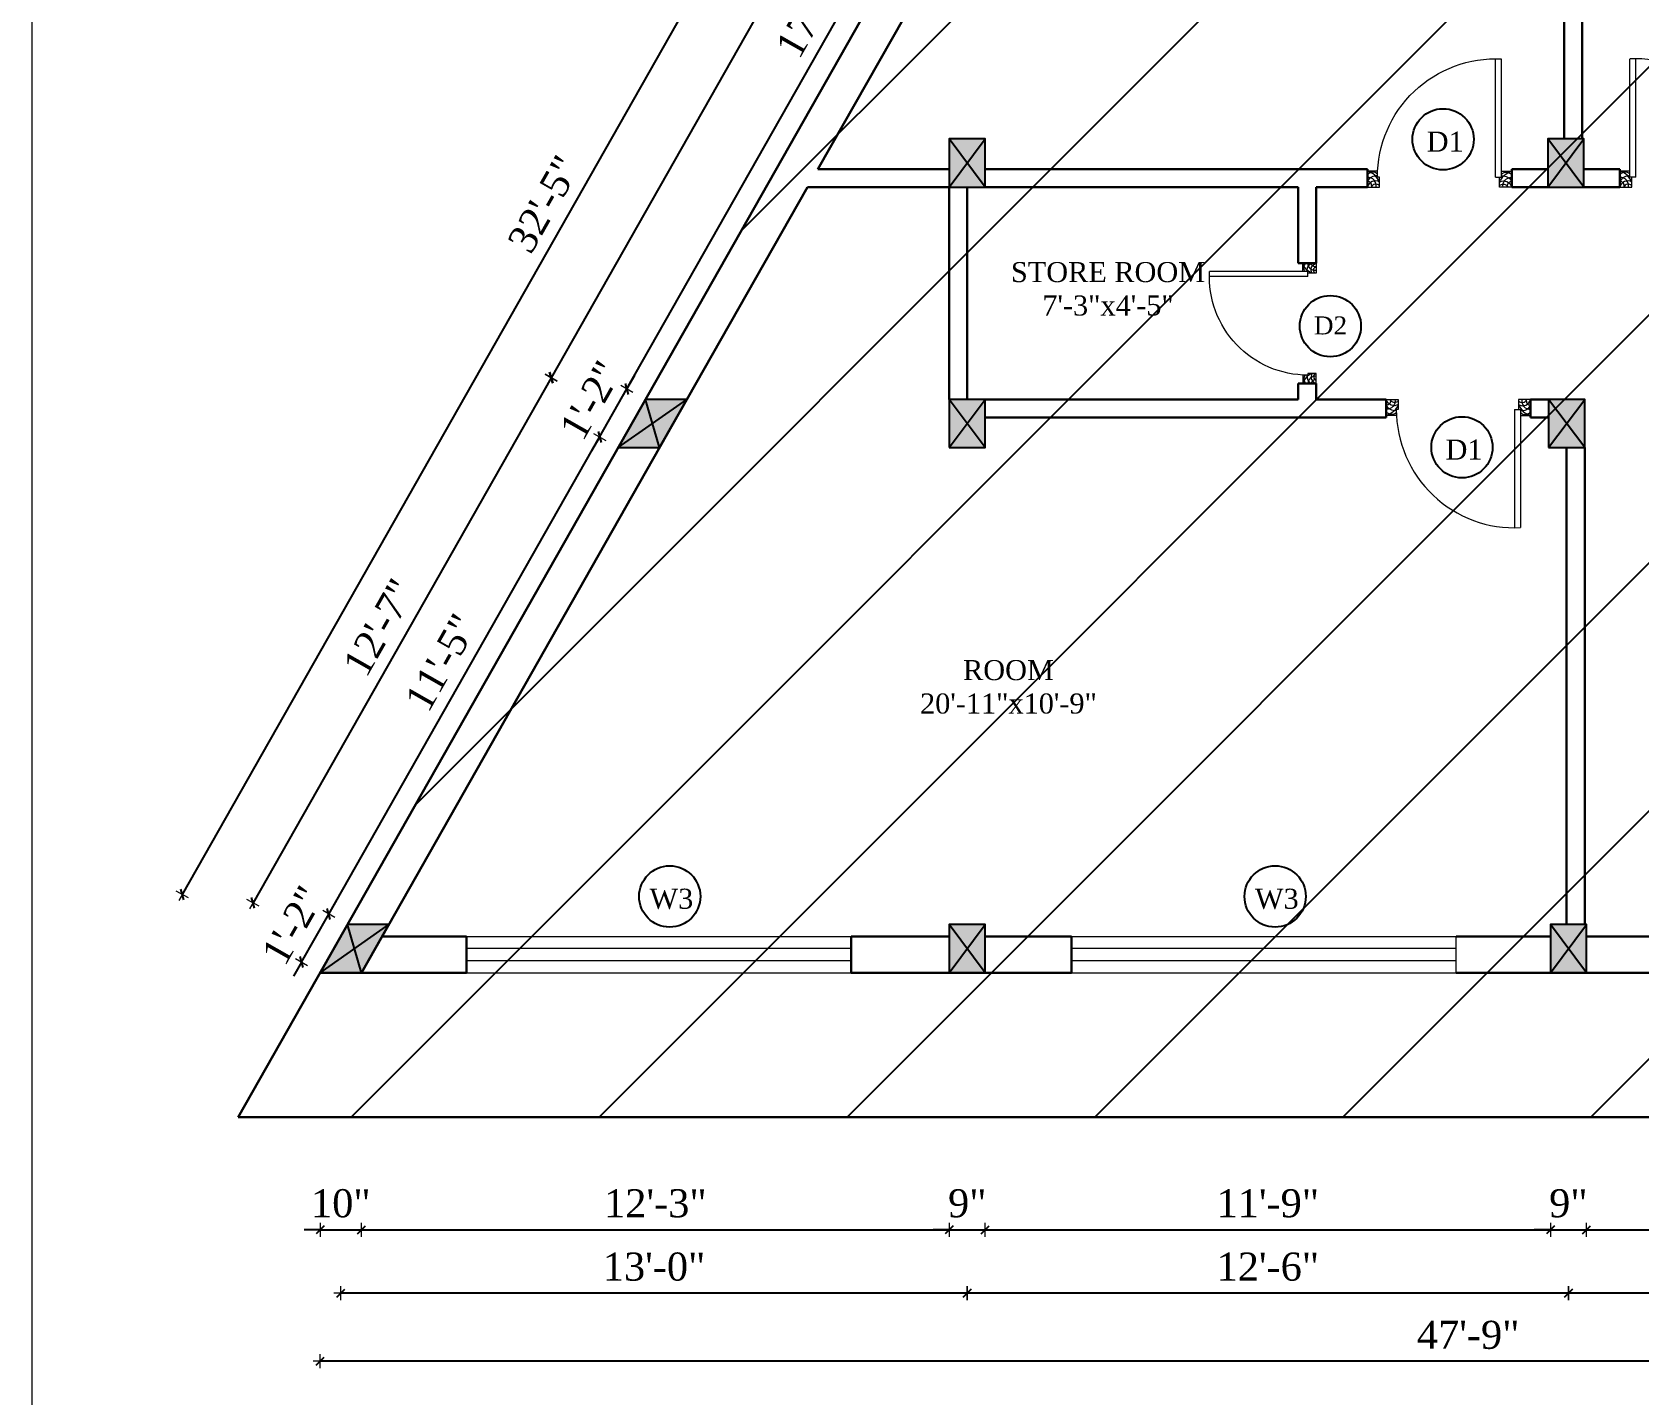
# Model space of a CAD drawing. Header units: inches. Extents: x 4069 to 291496, y -47643 to 12535.
# Drawn here: x 111240.9 to 111641.9, y -27124.7 to -26784.7 of the extents above; entities that cross this region are included whole.
import ezdxf

# ---------------------------------------------------------------- set-up
doc = ezdxf.new("R2010")
doc.units = ezdxf.units.IN
doc.header["$LTSCALE"] = 5
doc.header["$MEASUREMENT"] = 0
for name, color, linetype, lineweight in [('A-WALL', 7, 'Continuous', 9), ('Dimension', 7, 'Continuous', 18), ('DOOR', 62, 'Continuous', 0), ('Dw', 2, 'Continuous', 18), ('ele1', 21, 'Continuous', 20)]:
    doc.layers.add(name, color=color, linetype=linetype, lineweight=lineweight)
doc.layers.add('dim line', color=7, linetype='Continuous', lineweight=15, true_color=0xfab2b2)
doc.layers.add('TEXT', color=6, linetype='Continuous')
doc.layers.add('WALL', color=7, linetype='Continuous')
doc.styles.add('ordinary', font='times.ttf')
doc.dimstyles.new('Copy of 96', dxfattribs={"dimtxt": 7, "dimasz": 4, "dimexe": 0.5, "dimexo": 0.5, "dimgap": 3, "dimtad": 1, "dimdec": 1, "dimzin": 11, "dimdsep": 46, "dimlunit": 4, "dimtxsty": 'ordinary', "dimblk": 'OBLIQUE', "dimcen": 0.09, "dimse1": 1, "dimse2": 1, "dimclrt": 6, "dimazin": 0, "dimtfac": 1, "dimtdec": 1, "dimtix": 1, "dimtmove": 2, "dimatfit": 3, "dimldrblk": 'leader', "dimfxl": 0.5, "dimfxlon": 1, "dimtolj": 1, "dimtzin": 0, "dimarcsym": 0})

# ---------------------------------------------------------------- blocks, each defined once
blk = doc.blocks.new('c2a')
at = {"color": 1, "ltscale": 5}
for p, q in [((18091.63, 4625.76), (18084.82, 4613.76)), ((18101.98, 4625.76), (18091.63, 4625.76)), ((18095.17, 4613.76), (18101.98, 4625.76)), ((18084.82, 4613.76), (18095.17, 4613.76))]:
    blk.add_line(p, q, dxfattribs=at)
blk = doc.blocks.new('A$C27B36B59')
at = {"layer": 'DOOR'}
for p, q in [((0, 4), (0, 0)), ((2.5, 4), (0, 4)), ((0, 0), (3, 0)), ((2.5, 2.5), (2.5, 4)), ((3, 2.5), (2.5, 2.5)), ((3, 0), (3, 2.5))]:
    blk.add_line(p, q, dxfattribs=at)
for centre, radius, start, end in [((-1.4, -0.54), 4.75, 22.1411, 72.838), ((1.34, 2.09), 1.64, 45.138, 144.8948), ((2.21, 0.3), 2.49, 83.3149, 152.658), ((0.13, 0.37), 2.05, 349.4875, 93.6805), ((1.96, -0.47), 2.01, 58.7447, 166.495), ((-0.06, 0.32), 1.13, 343.542, 86.947), ((2.08, -0.4), 1.17, 38.2816, 160.1519)]:
    blk.add_arc(centre, radius, start, end, dxfattribs=at)
blk = doc.blocks.new('D2')
at = {"layer": 'DOOR'}
for p, q in [((74473.95, 24047.59), (74473.95, 24018.09)), ((74473.95, 24047.59), (74475.45, 24047.59)), ((74475.45, 24047.59), (74475.45, 24018.13))]:
    blk.add_line(p, q, dxfattribs=at)
blk.add_arc((74473.95, 24047.59), 29.5, 180, 272.9146, dxfattribs=at)
at = {"layer": 'DOOR', "xscale": -1, "rotation": 180}
blk.add_blockref('A$C27B36B59', (74441.95, 24050.09), dxfattribs=at)
at = {"layer": 'DOOR', "rotation": 180}
blk.add_blockref('A$C27B36B59', (74477.95, 24050.09), dxfattribs=at)
blk = doc.blocks.new('oblique')
at = {"color": 0, "lineweight": -2}
blk.add_line((0.25, 0.25), (-0.25, -0.25), dxfattribs=at)
at = {"layer": 'dim line', "lineweight": 9}
for p, q in [((-0.4375, 0), (0.4375, 0)), ((0, 0.4375), (0, -0.4375))]:
    blk.add_line(p, q, dxfattribs=at)
blk = doc.blocks.new('*D3060')
at = {"layer": 'A-WALL', "color": 0, "lineweight": -2, "ltscale": 50, "transparency": 16777216}
blk.add_line((111777.3, -27099.32), (111624.3, -27099.32), dxfattribs=at)
at = {"layer": 'Defpoints', "color": 0, "ltscale": 50, "transparency": 16777216}
for p in [(111624.3, -27019.39), (111777.3, -27019.39), (111624.3, -27099.32)]:
    blk.add_point(p, dxfattribs=at)
at = {"layer": 'A-WALL', "color": 0, "lineweight": -2, "ltscale": 50, "transparency": 16777216, "xscale": 4, "yscale": 4, "zscale": 4, "rotation": 180}
blk.add_blockref('oblique', (111624.3, -27099.32), dxfattribs=at)
at = {"layer": 'A-WALL', "color": 0, "lineweight": -2, "ltscale": 50, "transparency": 16777216, "xscale": 4, "yscale": 4, "zscale": 4}
blk.add_blockref('oblique', (111777.3, -27099.32), dxfattribs=at)
at = {"layer": 'A-WALL', "color": 6, "ltscale": 50, "transparency": 16777216, "insert": (111700.8, -27092.75), "char_height": 7, "attachment_point": 5, "style": 'ordinary'}
blk.add_mtext('\\A1;12\'-9"', dxfattribs=at)
blk = doc.blocks.new('_OBLIQUE')
at = {"color": 0, "linetype": 'ByBlock'}
blk.add_line((-0.5, -0.5), (0.5, 0.5), dxfattribs=at)
blk = doc.blocks.new('leader')
at = {"layer": 'Dimension'}
for p, q in [((0, -4.33), (0, 4.33)), ((-4.42, 0), (4.42, 0))]:
    blk.add_line(p, q, dxfattribs=at)
blk = doc.blocks.new('*D3061')
at = {"layer": 'A-WALL', "color": 0, "lineweight": -2, "ltscale": 50, "transparency": 16777216}
blk.add_line((111624.3, -27099.32), (111474.3, -27099.32), dxfattribs=at)
at = {"layer": 'Defpoints', "color": 0, "ltscale": 50, "transparency": 16777216}
for p in [(111474.3, -27019.39), (111624.3, -27019.39), (111474.3, -27099.32)]:
    blk.add_point(p, dxfattribs=at)
at = {"layer": 'A-WALL', "color": 0, "lineweight": -2, "ltscale": 50, "transparency": 16777216, "xscale": 4, "yscale": 4, "zscale": 4, "rotation": 180}
blk.add_blockref('oblique', (111474.3, -27099.32), dxfattribs=at)
at = {"layer": 'A-WALL', "color": 0, "lineweight": -2, "ltscale": 50, "transparency": 16777216, "xscale": 4, "yscale": 4, "zscale": 4}
blk.add_blockref('oblique', (111624.3, -27099.32), dxfattribs=at)
at = {"layer": 'A-WALL', "color": 6, "ltscale": 50, "transparency": 16777216, "insert": (111549.3, -27092.76), "char_height": 7, "attachment_point": 5, "style": 'ordinary'}
blk.add_mtext('\\A1;12\'-6"', dxfattribs=at)
blk = doc.blocks.new('*D3062')
at = {"layer": 'A-WALL', "color": 0, "lineweight": -2, "ltscale": 50, "transparency": 16777216}
blk.add_line((111474.3, -27099.32), (111317.97, -27099.32), dxfattribs=at)
at = {"layer": 'Defpoints', "color": 0, "ltscale": 50, "transparency": 16777216}
for p in [(111317.97, -27019.39), (111474.3, -27019.39), (111317.97, -27099.32)]:
    blk.add_point(p, dxfattribs=at)
at = {"layer": 'A-WALL', "color": 0, "lineweight": -2, "ltscale": 50, "transparency": 16777216, "xscale": 4, "yscale": 4, "zscale": 4, "rotation": 180}
blk.add_blockref('oblique', (111317.97, -27099.32), dxfattribs=at)
at = {"layer": 'A-WALL', "color": 0, "lineweight": -2, "ltscale": 50, "transparency": 16777216, "xscale": 4, "yscale": 4, "zscale": 4}
blk.add_blockref('oblique', (111474.3, -27099.32), dxfattribs=at)
at = {"layer": 'A-WALL', "color": 6, "ltscale": 50, "transparency": 16777216, "insert": (111396.14, -27092.76), "char_height": 7, "attachment_point": 5, "style": 'ordinary'}
blk.add_mtext('\\A1;13\'-0"', dxfattribs=at)
blk = doc.blocks.new('*D3063')
at = {"layer": 'A-WALL', "color": 0, "lineweight": -2, "ltscale": 50, "transparency": 16777216}
blk.add_line((111885.8, -27116.34), (111312.8, -27116.34), dxfattribs=at)
at = {"layer": 'Defpoints', "color": 0, "ltscale": 50, "transparency": 16777216}
for p in [(111312.8, -27019.39), (111885.8, -27019.39), (111312.8, -27116.34)]:
    blk.add_point(p, dxfattribs=at)
at = {"layer": 'A-WALL', "color": 0, "lineweight": -2, "ltscale": 50, "transparency": 16777216, "xscale": 4, "yscale": 4, "zscale": 4, "rotation": 180}
blk.add_blockref('oblique', (111312.8, -27116.34), dxfattribs=at)
at = {"layer": 'A-WALL', "color": 0, "lineweight": -2, "ltscale": 50, "transparency": 16777216, "xscale": 4, "yscale": 4, "zscale": 4}
blk.add_blockref('oblique', (111885.8, -27116.34), dxfattribs=at)
at = {"layer": 'A-WALL', "color": 6, "ltscale": 50, "transparency": 16777216, "insert": (111599.3, -27109.77), "char_height": 7, "attachment_point": 5, "style": 'ordinary'}
blk.add_mtext('\\A1;47\'-9"', dxfattribs=at)
blk = doc.blocks.new('*D3064')
at = {"layer": 'A-WALL', "color": 0, "lineweight": -2, "ltscale": 50, "transparency": 16777216}
for p, q in [((111314.97, -27004.75), (111316.94, -27001.28)), ((111308.15, -27016.75), (111314.97, -27004.75)), ((111308.15, -27016.75), (111306.18, -27020.23))]:
    blk.add_line(p, q, dxfattribs=at)
at = {"layer": 'Defpoints', "color": 0, "ltscale": 50, "transparency": 16777216}
for p in [(111314.97, -27004.75), (111319.61, -27007.39), (111312.8, -27019.39)]:
    blk.add_point(p, dxfattribs=at)
at = {"layer": 'A-WALL', "color": 0, "lineweight": -2, "ltscale": 50, "transparency": 16777216, "xscale": 4, "yscale": 4, "zscale": 4}
for p, rotation in [((111314.97, -27004.75), 240.4114854942653), ((111308.15, -27016.75), 60.41148549426527)]:
    blk.add_blockref('oblique', p, dxfattribs=dict(at, rotation=rotation))
at = {"layer": 'A-WALL', "color": 6, "ltscale": 50, "transparency": 16777216, "insert": (111305.91, -27007.54), "char_height": 7, "attachment_point": 5, "rotation": 60.4115, "style": 'ordinary'}
blk.add_mtext('\\A1;1\'-2"', dxfattribs=at)
blk = doc.blocks.new('*D3065')
at = {"layer": 'A-WALL', "color": 0, "lineweight": -2, "ltscale": 50, "transparency": 16777216}
blk.add_line((111314.97, -27004.75), (111382.54, -26885.75), dxfattribs=at)
at = {"layer": 'Defpoints', "color": 0, "ltscale": 50, "transparency": 16777216}
for p in [(111382.54, -26885.75), (111387.18, -26888.39), (111319.61, -27007.39)]:
    blk.add_point(p, dxfattribs=at)
at = {"layer": 'A-WALL', "color": 0, "lineweight": -2, "ltscale": 50, "transparency": 16777216, "xscale": 4, "yscale": 4, "zscale": 4}
for p, rotation in [((111382.54, -26885.75), 60.4114854945245), ((111314.97, -27004.75), 240.4114854945245)]:
    blk.add_blockref('oblique', p, dxfattribs=dict(at, rotation=rotation))
at = {"layer": 'A-WALL', "color": 6, "ltscale": 50, "transparency": 16777216, "insert": (111343.05, -26942.01), "char_height": 7, "attachment_point": 5, "rotation": 60.4115, "style": 'ordinary'}
blk.add_mtext('\\A1;11\'-5"', dxfattribs=at)
blk = doc.blocks.new('*D3066')
at = {"layer": 'A-WALL', "color": 0, "lineweight": -2, "ltscale": 50, "transparency": 16777216}
for p, q in [((111389.35, -26873.75), (111391.33, -26870.28)), ((111382.54, -26885.75), (111389.35, -26873.75)), ((111382.54, -26885.75), (111380.56, -26889.23))]:
    blk.add_line(p, q, dxfattribs=at)
at = {"layer": 'Defpoints', "color": 0, "ltscale": 50, "transparency": 16777216}
for p in [(111389.35, -26873.75), (111394, -26876.39), (111387.18, -26888.39)]:
    blk.add_point(p, dxfattribs=at)
at = {"layer": 'A-WALL', "color": 0, "lineweight": -2, "ltscale": 50, "transparency": 16777216, "xscale": 4, "yscale": 4, "zscale": 4}
for p, rotation in [((111389.35, -26873.75), 240.4114854945245), ((111382.54, -26885.75), 60.4114854945245)]:
    blk.add_blockref('oblique', p, dxfattribs=dict(at, rotation=rotation))
at = {"layer": 'A-WALL', "color": 6, "ltscale": 50, "transparency": 16777216, "insert": (111380.29, -26876.54), "char_height": 7, "attachment_point": 5, "rotation": 60.4115, "style": 'ordinary'}
blk.add_mtext('\\A1;1\'-2"', dxfattribs=at)
blk = doc.blocks.new('*D3067')
at = {"layer": 'A-WALL', "color": 0, "lineweight": -2, "ltscale": 50, "transparency": 16777216}
blk.add_line((111389.35, -26873.75), (111493.26, -26690.75), dxfattribs=at)
at = {"layer": 'Defpoints', "color": 0, "ltscale": 50, "transparency": 16777216}
for p in [(111493.26, -26690.75), (111497.91, -26693.39), (111394, -26876.39)]:
    blk.add_point(p, dxfattribs=at)
at = {"layer": 'A-WALL', "color": 0, "lineweight": -2, "ltscale": 50, "transparency": 16777216, "xscale": 4, "yscale": 4, "zscale": 4}
for p, rotation in [((111493.26, -26690.75), 60.4114854945245), ((111389.35, -26873.75), 240.4114854945245)]:
    blk.add_blockref('oblique', p, dxfattribs=dict(at, rotation=rotation))
at = {"layer": 'A-WALL', "color": 6, "ltscale": 50, "transparency": 16777216, "insert": (111435.59, -26779.01), "char_height": 7, "attachment_point": 5, "rotation": 60.4115, "style": 'ordinary'}
blk.add_mtext('\\A1;17\'-6"', dxfattribs=at)
blk = doc.blocks.new('*D3069')
at = {"layer": 'A-WALL', "color": 0, "lineweight": -2, "ltscale": 50, "transparency": 16777216}
blk.add_line((111481.18, -26675.96), (111370.46, -26870.96), dxfattribs=at)
at = {"layer": 'Defpoints', "color": 0, "ltscale": 50, "transparency": 16777216}
for p in [(111501.31, -26687.39), (111370.46, -26870.96), (111390.59, -26882.39)]:
    blk.add_point(p, dxfattribs=at)
at = {"layer": 'A-WALL', "color": 0, "lineweight": -2, "ltscale": 50, "transparency": 16777216, "xscale": 4, "yscale": 4, "zscale": 4}
for p, rotation in [((111481.18, -26675.96), 60.41148549427022), ((111370.46, -26870.96), 240.4114854942702)]:
    blk.add_blockref('oblique', p, dxfattribs=dict(at, rotation=rotation))
at = {"layer": 'A-WALL', "color": 6, "ltscale": 50, "transparency": 16777216, "insert": (111420.12, -26770.22), "char_height": 7, "attachment_point": 5, "rotation": 60.4115, "style": 'ordinary'}
blk.add_mtext('\\A1;18\'-8"', dxfattribs=at)
blk = doc.blocks.new('*D3070')
at = {"layer": 'A-WALL', "color": 0, "lineweight": -2, "ltscale": 50, "transparency": 16777216}
blk.add_line((111370.46, -26870.96), (111296.07, -27001.96), dxfattribs=at)
at = {"layer": 'Defpoints', "color": 0, "ltscale": 50, "transparency": 16777216}
for p in [(111390.59, -26882.39), (111296.07, -27001.96), (111316.21, -27013.39)]:
    blk.add_point(p, dxfattribs=at)
at = {"layer": 'A-WALL', "color": 0, "lineweight": -2, "ltscale": 50, "transparency": 16777216, "xscale": 4, "yscale": 4, "zscale": 4}
for p, rotation in [((111370.46, -26870.96), 60.4114854945245), ((111296.07, -27001.96), 240.4114854945245)]:
    blk.add_blockref('oblique', p, dxfattribs=dict(at, rotation=rotation))
at = {"layer": 'A-WALL', "color": 6, "ltscale": 50, "transparency": 16777216, "insert": (111327.55, -26933.22), "char_height": 7, "attachment_point": 5, "rotation": 60.4115, "style": 'ordinary'}
blk.add_mtext('\\A1;12\'-7"', dxfattribs=at)
blk = doc.blocks.new('*D3071')
at = {"layer": 'A-WALL', "color": 0, "lineweight": -2, "ltscale": 50, "transparency": 16777216}
blk.add_line((111278.43, -26999.87), (111470.35, -26661.87), dxfattribs=at)
at = {"layer": 'Defpoints', "color": 0, "ltscale": 50, "transparency": 16777216}
for p in [(111470.35, -26661.87), (111504.72, -26681.39), (111312.8, -27019.39)]:
    blk.add_point(p, dxfattribs=at)
at = {"layer": 'A-WALL', "color": 0, "lineweight": -2, "ltscale": 50, "transparency": 16777216, "xscale": 4, "yscale": 4, "zscale": 4}
for p, rotation in [((111470.35, -26661.87), 60.41148549426746), ((111278.43, -26999.87), 240.4114854942675)]:
    blk.add_blockref('oblique', p, dxfattribs=dict(at, rotation=rotation))
at = {"layer": 'A-WALL', "color": 6, "ltscale": 50, "transparency": 16777216, "insert": (111368.68, -26827.63), "char_height": 7, "attachment_point": 5, "rotation": 60.4115, "style": 'ordinary'}
blk.add_mtext('\\A1;32\'-5"', dxfattribs=at)
blk = doc.blocks.new('*D3083')
at = {"layer": 'A-WALL', "color": 0, "lineweight": -2, "ltscale": 50, "transparency": 16777216}
for p, q in [((111312.8, -27083.52), (111308.8, -27083.52)), ((111312.8, -27083.52), (111323.15, -27083.52)), ((111323.15, -27083.52), (111327.15, -27083.52))]:
    blk.add_line(p, q, dxfattribs=at)
at = {"layer": 'Defpoints', "color": 0, "ltscale": 50, "transparency": 16777216}
for p in [(111312.8, -27019.39), (111323.15, -27019.39), (111323.15, -27083.52)]:
    blk.add_point(p, dxfattribs=at)
at = {"layer": 'A-WALL', "color": 0, "lineweight": -2, "ltscale": 50, "transparency": 16777216, "xscale": 4, "yscale": 4, "zscale": 4}
blk.add_blockref('oblique', (111312.8, -27083.52), dxfattribs=at)
at = {"layer": 'A-WALL', "color": 0, "lineweight": -2, "ltscale": 50, "transparency": 16777216, "xscale": 4, "yscale": 4, "zscale": 4, "rotation": 180}
blk.add_blockref('oblique', (111323.15, -27083.52), dxfattribs=at)
at = {"layer": 'A-WALL', "color": 6, "ltscale": 50, "transparency": 16777216, "insert": (111317.97, -27076.96), "char_height": 7, "attachment_point": 5, "style": 'ordinary'}
blk.add_mtext('\\A1;10"', dxfattribs=at)
blk = doc.blocks.new('*D3084')
at = {"layer": 'A-WALL', "color": 0, "lineweight": -2, "ltscale": 50, "transparency": 16777216}
blk.add_line((111323.15, -27083.52), (111469.8, -27083.52), dxfattribs=at)
at = {"layer": 'Defpoints', "color": 0, "ltscale": 50, "transparency": 16777216}
for p in [(111323.15, -27019.39), (111469.8, -27019.39), (111469.8, -27083.52)]:
    blk.add_point(p, dxfattribs=at)
at = {"layer": 'A-WALL', "color": 0, "lineweight": -2, "ltscale": 50, "transparency": 16777216, "xscale": 4, "yscale": 4, "zscale": 4, "rotation": 180}
blk.add_blockref('oblique', (111323.15, -27083.52), dxfattribs=at)
at = {"layer": 'A-WALL', "color": 0, "lineweight": -2, "ltscale": 50, "transparency": 16777216, "xscale": 4, "yscale": 4, "zscale": 4}
blk.add_blockref('oblique', (111469.8, -27083.52), dxfattribs=at)
at = {"layer": 'A-WALL', "color": 6, "ltscale": 50, "transparency": 16777216, "insert": (111396.47, -27076.96), "char_height": 7, "attachment_point": 5, "style": 'ordinary'}
blk.add_mtext('\\A1;12\'-3"', dxfattribs=at)
blk = doc.blocks.new('*D3085')
at = {"layer": 'A-WALL', "color": 0, "lineweight": -2, "ltscale": 50, "transparency": 16777216}
for p, q in [((111469.8, -27083.52), (111465.8, -27083.52)), ((111469.8, -27083.52), (111478.8, -27083.52)), ((111478.8, -27083.52), (111482.8, -27083.52))]:
    blk.add_line(p, q, dxfattribs=at)
at = {"layer": 'Defpoints', "color": 0, "ltscale": 50, "transparency": 16777216}
for p in [(111469.8, -27019.39), (111478.8, -27019.39), (111478.8, -27083.52)]:
    blk.add_point(p, dxfattribs=at)
at = {"layer": 'A-WALL', "color": 0, "lineweight": -2, "ltscale": 50, "transparency": 16777216, "xscale": 4, "yscale": 4, "zscale": 4}
blk.add_blockref('oblique', (111469.8, -27083.52), dxfattribs=at)
at = {"layer": 'A-WALL', "color": 0, "lineweight": -2, "ltscale": 50, "transparency": 16777216, "xscale": 4, "yscale": 4, "zscale": 4, "rotation": 180}
blk.add_blockref('oblique', (111478.8, -27083.52), dxfattribs=at)
at = {"layer": 'A-WALL', "color": 6, "ltscale": 50, "transparency": 16777216, "insert": (111474.3, -27076.95), "char_height": 7, "attachment_point": 5, "style": 'ordinary'}
blk.add_mtext('\\A1;9"', dxfattribs=at)
blk = doc.blocks.new('*D3086')
at = {"layer": 'A-WALL', "color": 0, "lineweight": -2, "ltscale": 50, "transparency": 16777216}
blk.add_line((111478.8, -27083.52), (111619.8, -27083.52), dxfattribs=at)
at = {"layer": 'Defpoints', "color": 0, "ltscale": 50, "transparency": 16777216}
for p in [(111478.8, -27019.39), (111619.8, -27019.39), (111619.8, -27083.52)]:
    blk.add_point(p, dxfattribs=at)
at = {"layer": 'A-WALL', "color": 0, "lineweight": -2, "ltscale": 50, "transparency": 16777216, "xscale": 4, "yscale": 4, "zscale": 4, "rotation": 180}
blk.add_blockref('oblique', (111478.8, -27083.52), dxfattribs=at)
at = {"layer": 'A-WALL', "color": 0, "lineweight": -2, "ltscale": 50, "transparency": 16777216, "xscale": 4, "yscale": 4, "zscale": 4}
blk.add_blockref('oblique', (111619.8, -27083.52), dxfattribs=at)
at = {"layer": 'A-WALL', "color": 6, "ltscale": 50, "transparency": 16777216, "insert": (111549.3, -27076.95), "char_height": 7, "attachment_point": 5, "style": 'ordinary'}
blk.add_mtext('\\A1;11\'-9"', dxfattribs=at)
blk = doc.blocks.new('*D3087')
at = {"layer": 'A-WALL', "color": 0, "lineweight": -2, "ltscale": 50, "transparency": 16777216}
for p, q in [((111619.8, -27083.52), (111615.8, -27083.52)), ((111619.8, -27083.52), (111628.8, -27083.52)), ((111628.8, -27083.52), (111632.8, -27083.52))]:
    blk.add_line(p, q, dxfattribs=at)
at = {"layer": 'Defpoints', "color": 0, "ltscale": 50, "transparency": 16777216}
for p in [(111619.8, -27019.39), (111628.8, -27019.39), (111628.8, -27083.52)]:
    blk.add_point(p, dxfattribs=at)
at = {"layer": 'A-WALL', "color": 0, "lineweight": -2, "ltscale": 50, "transparency": 16777216, "xscale": 4, "yscale": 4, "zscale": 4}
blk.add_blockref('oblique', (111619.8, -27083.52), dxfattribs=at)
at = {"layer": 'A-WALL', "color": 0, "lineweight": -2, "ltscale": 50, "transparency": 16777216, "xscale": 4, "yscale": 4, "zscale": 4, "rotation": 180}
blk.add_blockref('oblique', (111628.8, -27083.52), dxfattribs=at)
at = {"layer": 'A-WALL', "color": 6, "ltscale": 50, "transparency": 16777216, "insert": (111624.3, -27076.95), "char_height": 7, "attachment_point": 5, "style": 'ordinary'}
blk.add_mtext('\\A1;9"', dxfattribs=at)
blk = doc.blocks.new('*D3088')
at = {"layer": 'A-WALL', "color": 0, "lineweight": -2, "ltscale": 50, "transparency": 16777216}
blk.add_line((111628.8, -27083.52), (111772.8, -27083.52), dxfattribs=at)
at = {"layer": 'Defpoints', "color": 0, "ltscale": 50, "transparency": 16777216}
for p in [(111628.8, -27019.39), (111772.8, -27019.39), (111772.8, -27083.52)]:
    blk.add_point(p, dxfattribs=at)
at = {"layer": 'A-WALL', "color": 0, "lineweight": -2, "ltscale": 50, "transparency": 16777216, "xscale": 4, "yscale": 4, "zscale": 4, "rotation": 180}
blk.add_blockref('oblique', (111628.8, -27083.52), dxfattribs=at)
at = {"layer": 'A-WALL', "color": 0, "lineweight": -2, "ltscale": 50, "transparency": 16777216, "xscale": 4, "yscale": 4, "zscale": 4}
blk.add_blockref('oblique', (111772.8, -27083.52), dxfattribs=at)
at = {"layer": 'A-WALL', "color": 6, "ltscale": 50, "transparency": 16777216, "insert": (111700.8, -27076.96), "char_height": 7, "attachment_point": 5, "style": 'ordinary'}
blk.add_mtext('\\A1;12\'-0"', dxfattribs=at)

msp = doc.modelspace()

# ---------------------------------------------------------------- hatches: boundary and pattern name
at = {"layer": 'WALL', "linetype": 'ByBlock', "ltscale": 5, "true_color": 0xf8991e}
h = msp.add_hatch(dxfattribs=at)
h.set_pattern_fill('ANSI31', color=30, scale=350)
h.set_pattern_definition([(45, (104858.308, -23741.887), (-30.93592, 30.93592), [])])
h.paths.add_polyline_path([(111292.35851, -27055.39117), (111525.16223, -26645.39117), (111883.61022, -26645.39117), (111885.20936, -26923.39117), (111933.79982, -26923.39117), (111933.79982, -27013.39117), (111885.79982, -27013.39117), (111886.02123, -27055.39117)])
h = msp.add_hatch(color=30, dxfattribs=at)
h.dxf.hatch_style = 1
h.paths.add_polyline_path([(111474.29973, -26817.39117), (111469.79973, -26823.39117), (111478.79973, -26823.39117)])
h.paths.add_polyline_path([(111478.79973, -26823.39117), (111478.79973, -26811.39117), (111474.29973, -26817.39117)])
h.paths.add_polyline_path([(111474.29973, -26817.39117), (111478.79973, -26811.39117), (111469.79973, -26811.39117)])
h.paths.add_polyline_path([(111469.79973, -26811.39117), (111469.79973, -26823.39117), (111474.29973, -26817.39117)])
h = msp.add_hatch(color=30, dxfattribs=at)
h.dxf.hatch_style = 1
h.paths.add_polyline_path([(111623.65107, -26817.39117), (111619.15107, -26823.39117), (111628.15107, -26823.39117)])
h.paths.add_polyline_path([(111628.15107, -26823.39117), (111628.15107, -26811.39117), (111623.65107, -26817.39117)])
h.paths.add_polyline_path([(111623.65107, -26817.39117), (111628.15107, -26811.39117), (111619.15107, -26811.39117)])
h.paths.add_polyline_path([(111619.15107, -26811.39117), (111619.15107, -26823.39117), (111623.65107, -26817.39117)])
h = msp.add_hatch(color=30, dxfattribs=at)
h.dxf.hatch_style = 1
h.paths.add_polyline_path([(111395.76515, -26882.39117), (111397.5331, -26888.39117), (111404.34687, -26876.39117)])
h.paths.add_polyline_path([(111395.76515, -26882.39117), (111404.34687, -26876.39117), (111393.99721, -26876.39117)])
h.paths.add_polyline_path([(111393.99721, -26876.39117), (111387.18344, -26888.39117), (111395.76515, -26882.39117)])
h.paths.add_polyline_path([(111395.76515, -26882.39117), (111387.18344, -26888.39117), (111397.5331, -26888.39117)])
h = msp.add_hatch(color=30, dxfattribs=at)
h.dxf.hatch_style = 1
h.paths.add_polyline_path([(111474.29973, -26882.39117), (111469.79973, -26888.39117), (111478.79973, -26888.39117)])
h.paths.add_polyline_path([(111478.79973, -26888.39117), (111478.79973, -26876.39117), (111474.29973, -26882.39117)])
h.paths.add_polyline_path([(111474.29973, -26882.39117), (111478.79973, -26876.39117), (111469.79973, -26876.39117)])
h.paths.add_polyline_path([(111469.79973, -26876.39117), (111469.79973, -26888.39117), (111474.29973, -26882.39117)])
h = msp.add_hatch(color=30, dxfattribs=at)
h.dxf.hatch_style = 1
h.paths.add_polyline_path([(111623.86619, -26882.39117), (111619.36619, -26888.39117), (111628.36619, -26888.39117)])
h.paths.add_polyline_path([(111628.36619, -26888.39117), (111628.36619, -26876.39117), (111623.86619, -26882.39117)])
h.paths.add_polyline_path([(111623.86619, -26882.39117), (111628.36619, -26876.39117), (111619.36619, -26876.39117)])
h.paths.add_polyline_path([(111619.36619, -26876.39117), (111619.36619, -26888.39117), (111623.86619, -26882.39117)])
h = msp.add_hatch(color=30, dxfattribs=at)
h.dxf.hatch_style = 1
h.paths.add_polyline_path([(111321.38153, -27013.39117), (111323.14947, -27019.39117), (111329.96324, -27007.39117)])
h.paths.add_polyline_path([(111321.38153, -27013.39117), (111329.96324, -27007.39117), (111319.61358, -27007.39117)])
h.paths.add_polyline_path([(111319.61358, -27007.39117), (111312.79982, -27019.39117), (111321.38153, -27013.39117)])
h.paths.add_polyline_path([(111321.38153, -27013.39117), (111312.79982, -27019.39117), (111323.14947, -27019.39117)])
h = msp.add_hatch(color=30, dxfattribs=at)
h.dxf.hatch_style = 1
h.paths.add_polyline_path([(111474.29973, -27013.39117), (111469.79973, -27019.39117), (111478.79973, -27019.39117)])
h.paths.add_polyline_path([(111478.79973, -27019.39117), (111478.79973, -27007.39117), (111474.29973, -27013.39117)])
h.paths.add_polyline_path([(111474.29973, -27013.39117), (111478.79973, -27007.39117), (111469.79973, -27007.39117)])
h.paths.add_polyline_path([(111469.79973, -27007.39117), (111469.79973, -27019.39117), (111474.29973, -27013.39117)])
h = msp.add_hatch(color=30, dxfattribs=at)
h.dxf.hatch_style = 1
h.paths.add_polyline_path([(111624.29973, -27013.39117), (111619.79973, -27019.39117), (111628.79973, -27019.39117)])
h.paths.add_polyline_path([(111628.79973, -27019.39117), (111628.79973, -27007.39117), (111624.29973, -27013.39117)])
h.paths.add_polyline_path([(111624.29973, -27013.39117), (111628.79973, -27007.39117), (111619.79973, -27007.39117)])
h.paths.add_polyline_path([(111619.79973, -27007.39117), (111619.79973, -27019.39117), (111624.29973, -27013.39117)])

# ---------------------------------------------------------------- linework, layer by layer
at = {"color": 1, "ltscale": 5}
for p, q in [((111469.79973, -26823.39117), (111478.79973, -26811.39117)), ((111478.79973, -26823.39117), (111469.79973, -26811.39117)), ((111619.15107, -26823.39117), (111628.15107, -26811.39117)), ((111628.15107, -26823.39117), (111619.15107, -26811.39117)), ((111387.18344, -26888.39117), (111404.34687, -26876.39117)), ((111397.5331, -26888.39117), (111393.99721, -26876.39117)), ((111469.79973, -26888.39117), (111478.79973, -26876.39117)), ((111478.79973, -26888.39117), (111469.79973, -26876.39117)), ((111619.36619, -26888.39117), (111628.36619, -26876.39117)), ((111628.36619, -26888.39117), (111619.36619, -26876.39117)), ((111312.79982, -27019.39117), (111329.96324, -27007.39117)), ((111323.14947, -27019.39117), (111319.61358, -27007.39117)), ((111469.79973, -27019.39117), (111478.79973, -27007.39117)), ((111478.79973, -27019.39117), (111469.79973, -27007.39117)), ((111619.79973, -27019.39117), (111628.79973, -27007.39117)), ((111628.79973, -27019.39117), (111619.79973, -27007.39117))]:
    msp.add_line(p, q, dxfattribs=at)
at = {"layer": 'A-WALL', "lineweight": 30}
for p, q in [((111292.35851, -27055.39117), (111525.16223, -26645.39117)), ((111436.99617, -26818.89117), (111515.07059, -26681.39117)), ((111623.22084, -26693.39117), (111623.22084, -26811.39117)), ((111627.72084, -26693.39117), (111627.72084, -26811.39117)), ((111469.79973, -26818.89117), (111436.99617, -26818.89117)), ((111478.79973, -26818.89117), (111574.15107, -26818.89117)), ((111574.15107, -26823.39117), (111574.15107, -26818.89117)), ((111610.15107, -26818.89117), (111619.15107, -26818.89117)), ((111610.15107, -26823.39117), (111610.15107, -26818.89117)), ((111628.15107, -26818.89117), (111637.15107, -26818.89117)), ((111637.15107, -26823.39117), (111637.15107, -26818.89117)), ((111404.34687, -26876.39117), (111434.44101, -26823.39117)), ((111469.79973, -26823.39117), (111434.44101, -26823.39117)), ((111469.79973, -26876.39117), (111469.79973, -26823.39117)), ((111474.29973, -26876.39117), (111474.29973, -26823.39117)), ((111478.79973, -26823.39117), (111556.86619, -26823.39117)), ((111556.86619, -26842.39117), (111556.86619, -26823.39117)), ((111561.36619, -26823.39117), (111574.15107, -26823.39117)), ((111561.36619, -26842.39117), (111561.36619, -26823.39117)), ((111610.15107, -26823.39117), (111619.15107, -26823.39117)), ((111628.15107, -26823.39117), (111637.15107, -26823.39117)), ((111561.36619, -26842.39117), (111556.86619, -26842.39117)), ((111556.86619, -26876.39117), (111556.86619, -26872.39117)), ((111561.36619, -26872.39117), (111556.86619, -26872.39117)), ((111561.36619, -26876.39117), (111561.36619, -26872.39117)), ((111323.14947, -27019.39117), (111404.34687, -26876.39117)), ((111556.86619, -26876.39117), (111478.79973, -26876.39117)), ((111578.86619, -26876.39117), (111561.36619, -26876.39117)), ((111578.86619, -26876.39117), (111578.86619, -26880.89117)), ((111619.36619, -26876.39117), (111614.86619, -26876.39117)), ((111614.86619, -26876.39117), (111614.86619, -26880.89117)), ((111578.86619, -26880.89117), (111478.79973, -26880.89117)), ((111619.36619, -26880.89117), (111614.86619, -26880.89117)), ((111623.86619, -26888.39117), (111623.86619, -27007.39117)), ((111628.36619, -26888.39117), (111628.36619, -27007.39117)), ((111328.2598, -27010.39117), (111349.29982, -27010.39117)), ((111349.29982, -27019.39117), (111349.29982, -27010.39117)), ((111445.29982, -27010.39117), (111469.79973, -27010.39117)), ((111445.29982, -27019.39117), (111445.29982, -27010.39117)), ((111478.79973, -27010.39117), (111500.29982, -27010.39117)), ((111500.29982, -27019.39117), (111500.29982, -27010.39117)), ((111596.29982, -27010.39117), (111619.79973, -27010.39117)), ((111628.79973, -27010.39117), (111653.29982, -27010.39117)), ((111312.79982, -27019.39117), (111349.29982, -27019.39117)), ((111445.29982, -27019.39117), (111500.29982, -27019.39117)), ((111596.29982, -27019.39117), (111653.29982, -27019.39117)), ((111292.35851, -27055.39117), (111886.02123, -27055.39117))]:
    msp.add_line(p, q, dxfattribs=at)
at = {"layer": 'A-WALL', "color": 1, "ltscale": 5}
for p, q in [((111561.36619, -26876.39117), (111561.36619, -26872.39117)), ((111619.36619, -26876.39117), (111614.86619, -26876.39117))]:
    msp.add_line(p, q, dxfattribs=at)
at = {"layer": 'Dw', "color": 3}
for p, q in [((111349.29982, -27010.39117), (111445.29982, -27010.39117)), ((111500.29982, -27010.39117), (111596.29982, -27010.39117)), ((111596.29982, -27019.39117), (111596.29982, -27010.39117)), ((111445.29982, -27013.39117), (111349.29982, -27013.39117)), ((111596.29982, -27013.39117), (111500.29982, -27013.39117)), ((111445.29982, -27016.39117), (111349.29982, -27016.39117)), ((111349.29982, -27019.39117), (111445.29982, -27019.39117)), ((111596.29982, -27016.39117), (111500.29982, -27016.39117)), ((111500.29982, -27019.39117), (111596.29982, -27019.39117))]:
    msp.add_line(p, q, dxfattribs=at)
at = {"layer": 'ele1'}
msp.add_lwpolyline([(111240.93807, -25867.41595), (114325.90253, -25867.41595), (114325.90253, -28022.74893), (111240.93807, -28022.74893)], close=True, dxfattribs=at)
msp.add_lwpolyline([(111240.93807, -25867.41595), (114325.90253, -25867.41595), (114325.90253, -28022.74893), (111240.93807, -28022.74893)], close=True, dxfattribs=at)
at = {"layer": 'TEXT'}
for centre in [(111593.03562, -26811.47156), (111564.90692, -26858.08389), (111597.75073, -26888.31078), (111400.04691, -27000.36667), (111551.12605, -27000.36667)]:
    msp.add_circle(centre, 7.64038, dxfattribs=at)
at = {"layer": 'WALL', "color": 2, "linetype": 'ByBlock', "ltscale": 5}
for points in [[(111469.79973, -26823.39117), (111478.79973, -26823.39117), (111478.79973, -26811.39117), (111469.79973, -26811.39117)], [(111619.15107, -26823.39117), (111628.15107, -26823.39117), (111628.15107, -26811.39117), (111619.15107, -26811.39117)], [(111387.18344, -26888.39117), (111397.5331, -26888.39117), (111404.34687, -26876.39117), (111393.99721, -26876.39117)], [(111469.79973, -26888.39117), (111478.79973, -26888.39117), (111478.79973, -26876.39117), (111469.79973, -26876.39117)], [(111619.36619, -26888.39117), (111628.36619, -26888.39117), (111628.36619, -26876.39117), (111619.36619, -26876.39117)], [(111312.79982, -27019.39117), (111323.14947, -27019.39117), (111329.96324, -27007.39117), (111319.61358, -27007.39117)], [(111469.79973, -27019.39117), (111478.79973, -27019.39117), (111478.79973, -27007.39117), (111469.79973, -27007.39117)], [(111619.79973, -27019.39117), (111628.79973, -27019.39117), (111628.79973, -27007.39117), (111619.79973, -27007.39117)]]:
    msp.add_lwpolyline(points, close=True, dxfattribs=at)

# ---------------------------------------------------------------- block references
at = {"layer": 'WALL', "color": 2, "linetype": 'ByBlock', "xscale": -1, "rotation": 180}
msp.add_blockref('D2', (37132.19985, -2773.30326), dxfattribs=at)
at = {"layer": 'WALL', "color": 2, "linetype": 'ByBlock', "rotation": 180}
msp.add_blockref('D2', (186115.1023, -2773.30326), dxfattribs=at)
at = {"layer": 'WALL', "color": 2, "linetype": 'ByBlock', "xscale": -0.8332999999984168, "yscale": 0.8333000000002357, "zscale": 0.8333, "rotation": 270}
msp.add_blockref('D2', (91520.42793, -88904.86793), dxfattribs=at)
at = {"layer": 'WALL', "color": 2, "linetype": 'ByBlock', "ltscale": 5}
for p in [(93302.36423, -31502.15035), (93227.9806, -31633.15035)]:
    msp.add_blockref('c2a', p, dxfattribs=at)
at = {"layer": 'WALL', "color": 2, "linetype": 'ByBlock'}
msp.add_blockref('D2', (37136.91496, -50926.47909), dxfattribs=at)

# ---------------------------------------------------------------- texts
at = {"layer": 'TEXT', "style": 'ordinary'}
for s, height, rotation, p in [('D1', 5, 359.9996119, (111588.93761, -26814.53562)), ('D2', 4.5, 0.0003881, (111560.77916, -26860.1556)), ('D1', 5, 359.9996119, (111593.65273, -26891.37485)), ('W3', 5, 0.0003881, (111395.01391, -27003.43079)), ('W3', 5, 0.0003881, (111546.09305, -27003.43079))]:
    msp.add_text(s, height=height, rotation=rotation, dxfattribs=at).set_placement(p)
at = {"layer": 'TEXT', "char_height": 5, "attachment_point": 8, "rotation": 359.9996119, "style": 'ordinary'}
for s, insert in [('STORE ROOM\\P7\'-3"x4\'-5"', (111509.42556, -26855.50376)), ('ROOM\\P20\'-11"x10\'-9"', (111484.57875, -26954.80323))]:
    msp.add_mtext_dynamic_manual_height_columns(s, width=101.5687276, gutter_width=1720.71691, heights=[0], dxfattribs=dict(at, insert=insert))

# ---------------------------------------------------------------- dimensions: what is measured, and where the dimension line sits
at = {"layer": 'A-WALL', "ltscale": 50}
for p1, p2, distance, picture, middle in [((111312.79982, -27019.39117), (111504.72093, -26681.39117), 39.52759, '*D3071', (111368.68239, -26827.63433)), ((111501.31404, -26687.39117), (111390.59033, -26882.39117), -23.15088, '*D3069', (111420.1153, -26770.22062)), ((111312.79982, -27019.39117), (111319.61358, -27007.39117), 5.34192, '*D3064', (111305.90904, -27007.54401))]:
    dim = msp.add_aligned_dim(p1=p1, p2=p2, distance=distance, dimstyle='Copy of 96', override={"dimdec": 0, "dimblk": 'oblique', "dimtdec": 0, "dimarcsym": 1}, dxfattribs=at)
    dim.commit()
    dim.dimension.update_dxf_attribs({"geometry": picture, "text_midpoint": middle})
for base, p1, p2, angle, picture, middle in [((111493.26186, -26690.7535), (111393.99721, -26876.39117), (111497.90716, -26693.39117), 240.4114855, '*D3067', (111435.59308, -26779.00913)), ((111389.35191, -26873.7535), (111387.18344, -26888.39117), (111393.99721, -26876.39117), 240.4114855, '*D3066', (111380.29266, -26876.54401)), ((111296.07483, -27001.96002), (111390.59033, -26882.39117), (111316.2067, -27013.39117), 60.4114855, '*D3070', (111327.55285, -26933.21564)), ((111382.53814, -26885.7535), (111319.61358, -27007.39117), (111387.18344, -26888.39117), 240.4114855, '*D3065', (111343.04818, -26942.01411))]:
    dim = msp.add_linear_dim(base=base, p1=p1, p2=p2, angle=angle, dimstyle='Copy of 96', override={"dimdec": 0, "dimblk": 'oblique', "dimtdec": 0, "dimarcsym": 1}, dxfattribs=at)
    dim.commit()
    dim.dimension.update_dxf_attribs({"geometry": picture, "text_midpoint": middle})
for base, p1, p2, picture, middle in [((111323.14947, -27083.51802), (111312.79982, -27019.39117), (111323.14947, -27019.39117), '*D3083', (111317.97464, -27076.95746)), ((111312.79982, -27116.34389), (111885.79982, -27019.39117), (111312.79982, -27019.39117), '*D3063', (111599.29982, -27109.77324)), ((111317.97464, -27099.31868), (111474.29973, -27019.39117), (111317.97464, -27019.39117), '*D3062', (111396.13719, -27092.75812)), ((111469.79973, -27083.51802), (111323.14947, -27019.39117), (111469.79973, -27019.39117), '*D3084', (111396.4746, -27076.95746)), ((111478.79973, -27083.51802), (111469.79973, -27019.39117), (111478.79973, -27019.39117), '*D3085', (111474.29973, -27076.94736)), ((111474.29973, -27099.31868), (111624.29973, -27019.39117), (111474.29973, -27019.39117), '*D3061', (111549.29973, -27092.75812)), ((111619.79973, -27083.51802), (111478.79973, -27019.39117), (111619.79973, -27019.39117), '*D3086', (111549.29973, -27076.94736)), ((111628.79973, -27083.51802), (111619.79973, -27019.39117), (111628.79973, -27019.39117), '*D3087', (111624.29973, -27076.94736)), ((111624.29973, -27099.31868), (111777.29973, -27019.39117), (111624.29973, -27019.39117), '*D3060', (111700.79973, -27092.74803)), ((111772.79973, -27083.51802), (111628.79973, -27019.39117), (111772.79973, -27019.39117), '*D3088', (111700.79973, -27076.95746))]:
    dim = msp.add_linear_dim(base=base, p1=p1, p2=p2, dimstyle='Copy of 96', override={"dimdec": 0, "dimblk": 'oblique', "dimtdec": 0, "dimarcsym": 1}, dxfattribs=at)
    dim.commit()
    dim.dimension.update_dxf_attribs({"geometry": picture, "text_midpoint": middle})

doc.saveas('drawing.dxf')
